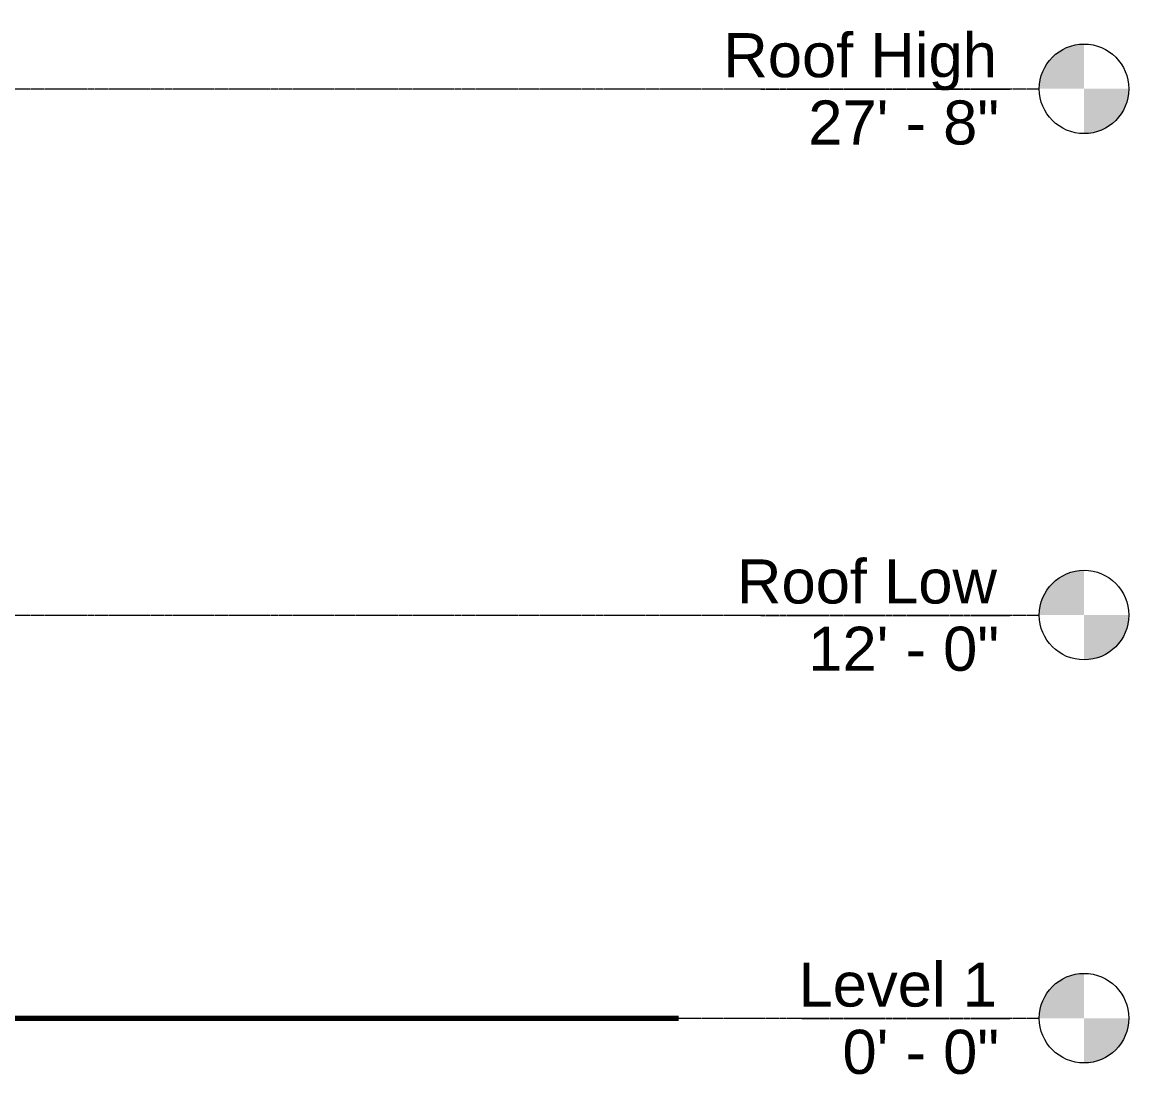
# Model space of a CAD drawing. Header units: inches. Extents: x -26493 to -15674, y -132 to 673.
# Drawn here: x -19174.3 to -18778.8, y -23.8 to 355.8 of the extents above; entities that cross this region are included whole.
import ezdxf

# ---------------------------------------------------------------- set-up
doc = ezdxf.new("R2010")
doc.units = ezdxf.units.IN
doc.header["$MEASUREMENT"] = 0
doc.linetypes.add('Grid Line 1_2_', pattern=[0.875, 0.5, -0.125, 0.125, -0.125])
doc.layers.add('A-FLOR-LEVL', color=51, linetype='Continuous', lineweight=9)
doc.layers.add('C-TOPO', color=7, linetype='Continuous', lineweight=9)
doc.styles.add('Arial', font='arial.ttf', dxfattribs={"height": 15.736527})

# ---------------------------------------------------------------- blocks, each defined once
blk = doc.blocks.new('Level - Level Head - Circle-15001-Section 7')
at = {"layer": 'A-FLOR-LEVL'}
h = blk.add_hatch(color=256, dxfattribs=at)
edge = h.paths.add_edge_path(flags=0)
edge.add_line((23178.87, 0), (23162.87, 0))
edge.add_arc((23178.87, 0), 16, 90, 180, ccw=False)
edge.add_line((23178.87, 16), (23178.87, 0))
h = blk.add_hatch(color=256, dxfattribs=at)
edge = h.paths.add_edge_path(flags=0)
edge.add_line((23178.87, -16), (23178.87, 0))
edge.add_line((23178.87, 0), (23194.87, 0))
edge.add_arc((23178.87, 0), 16, 270, 360, ccw=False)
blk.add_circle((23178.87, 0), 16, dxfattribs=at)

msp = doc.modelspace()

# ---------------------------------------------------------------- linework, layer by layer
at = {"layer": 'C-TOPO', "lineweight": 70}
msp.add_line((-19203.37, 0), (-18939.72, 0), dxfattribs=at)
at = {"layer": 'C-TOPO'}
msp.add_line((-18939.72, 0), (-19203.37, 0), dxfattribs=at)

# ---------------------------------------------------------------- block references
at = {"layer": 'A-FLOR-LEVL'}
for p in [(-41973.71, 332), (-41973.71, 144), (-41973.71, 0)]:
    msp.add_blockref('Level - Level Head - Circle-15001-Section 7', p, dxfattribs=at)

# ---------------------------------------------------------------- texts
at = {"layer": 'A-FLOR-LEVL', "char_height": 15.737, "attachment_point": 3, "line_spacing_factor": 0.938532, "style": 'Arial', "bg_fill": 3, "box_fill_scale": 1.25, "bg_fill_color": 0, "bg_fill_transparency": 0}
for s, insert, width in [('Roof High', (-18825.97, 351.89), 116.352), ('Roof Low', (-18825.97, 163.89), 110.016), ('Level 1', (-18825.97, 19.89), 84.672)]:
    msp.add_mtext(s, dxfattribs=dict(at, insert=insert, width=width))

# ---------------------------------------------------------------- next in the draw order: texts
for s, insert, width in [('27\' - 8"', (-18825.18, 327.85), 81.216), ('12\' - 0"', (-18825.18, 139.85), 81.216), ('0\' - 0"', (-18825.18, -4.15), 66.624)]:
    msp.add_mtext(s, dxfattribs=dict(at, insert=insert, width=width))

# ---------------------------------------------------------------- next in the draw order: linework, layer by layer
at = {"layer": 'A-FLOR-LEVL', "linetype": 'Grid Line 1_2_'}
for p, q in [((-21547.6, 332), (-18810.83, 332)), ((-21547.6, 144), (-18810.83, 144)), ((-21547.6, 0), (-18810.83, 0))]:
    msp.add_line(p, q, dxfattribs=at)

doc.saveas('drawing.dxf')
